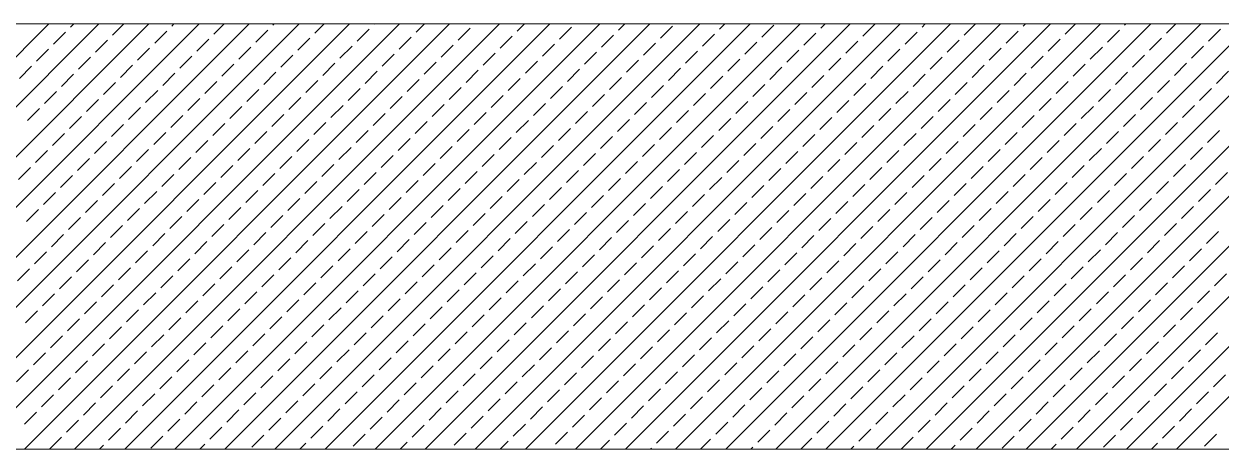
# Model space of a CAD drawing. Header units: millimetres. Extents: x -16104 to 67872, y -88009 to 12107.
# Drawn here: x 44811.5 to 44896, y 11396.1 to 11426.1 of the extents above; entities that cross this region are included whole.
import ezdxf

# ---------------------------------------------------------------- set-up
doc = ezdxf.new("R2010")
doc.units = ezdxf.units.MM
doc.layers.add('TARAMA', color=8, linetype='Continuous', lineweight=15)

msp = doc.modelspace()

# ---------------------------------------------------------------- linework, layer by layer
at = {"layer": 'TARAMA'}
for p, q in [((44511.449, 11426.088), (45575.949, 11426.088)), ((44783.24, 11396.088), (44813.24, 11426.088)), ((44786.776, 11396.088), (44816.776, 11426.088)), ((44790.311, 11396.088), (44820.311, 11426.088)), ((44793.847, 11396.088), (44823.847, 11426.088)), ((44797.382, 11396.088), (44827.382, 11426.088)), ((44800.918, 11396.088), (44830.918, 11426.088)), ((44804.453, 11396.088), (44834.453, 11426.088)), ((44807.989, 11396.088), (44837.989, 11426.088)), ((44811.524, 11396.088), (44841.524, 11426.088)), ((44814.773, 11425.855), (44815.005, 11426.088)), ((44815.06, 11396.088), (44845.06, 11426.088)), ((44817.743, 11425.29), (44818.541, 11426.088)), ((44818.595, 11396.088), (44848.595, 11426.088)), ((44821.915, 11425.926), (44822.076, 11426.088)), ((44822.131, 11396.088), (44852.131, 11426.088)), ((44824.885, 11425.36), (44825.612, 11426.088)), ((44825.667, 11396.088), (44855.667, 11426.088)), ((44829.056, 11425.997), (44829.147, 11426.088)), ((44829.202, 11396.088), (44859.202, 11426.088)), ((44832.026, 11425.431), (44832.683, 11426.088)), ((44832.738, 11396.088), (44862.738, 11426.088)), ((44836.198, 11426.067), (44836.218, 11426.088)), ((44836.273, 11396.088), (44866.273, 11426.088)), ((44839.168, 11425.502), (44839.754, 11426.088)), ((44839.809, 11396.088), (44869.809, 11426.088)), ((44843.344, 11396.088), (44873.344, 11426.088)), ((44846.31, 11425.573), (44846.825, 11426.088)), ((44846.88, 11396.088), (44876.88, 11426.088)), ((44850.415, 11396.088), (44880.415, 11426.088)), ((44853.452, 11425.643), (44853.896, 11426.088)), ((44853.951, 11396.088), (44883.951, 11426.088)), ((44857.486, 11396.088), (44887.486, 11426.088)), ((44860.593, 11425.714), (44860.967, 11426.088)), ((44861.022, 11396.088), (44891.022, 11426.088)), ((44863.563, 11425.148), (44864.412, 11425.997)), ((44864.557, 11396.088), (44894.557, 11426.088)), ((44867.735, 11425.785), (44868.038, 11426.088)), ((44868.093, 11396.088), (44898.093, 11426.088)), ((44870.705, 11425.219), (44871.554, 11426.067)), ((44871.628, 11396.088), (44901.628, 11426.088)), ((44874.877, 11425.855), (44875.109, 11426.088)), ((44875.164, 11396.088), (44905.164, 11426.088)), ((44877.847, 11425.29), (44878.645, 11426.088)), ((44878.7, 11396.088), (44908.7, 11426.088)), ((44882.019, 11425.926), (44882.18, 11426.088)), ((44882.235, 11396.088), (44912.235, 11426.088)), ((44884.989, 11425.36), (44885.716, 11426.088)), ((44885.771, 11396.088), (44915.771, 11426.088)), ((44889.161, 11425.997), (44889.251, 11426.088)), ((44889.306, 11396.088), (44919.306, 11426.088)), ((44892.13, 11425.431), (44892.787, 11426.088)), ((44892.842, 11396.088), (44922.842, 11426.088)), ((44813.571, 11424.653), (44814.419, 11425.502)), ((44820.713, 11424.724), (44821.561, 11425.573)), ((44827.854, 11424.795), (44828.703, 11425.643)), ((44834.996, 11424.865), (44835.845, 11425.714)), ((44837.966, 11424.3), (44838.815, 11425.148)), ((44842.138, 11424.936), (44842.986, 11425.785)), ((44845.108, 11424.37), (44845.956, 11425.219)), ((44849.28, 11425.007), (44850.128, 11425.855)), ((44852.25, 11424.441), (44853.098, 11425.29)), ((44856.422, 11425.078), (44857.27, 11425.926)), ((44859.391, 11424.512), (44860.24, 11425.36)), ((44866.533, 11424.583), (44867.382, 11425.431)), ((44873.675, 11424.653), (44874.523, 11425.502)), ((44880.817, 11424.724), (44881.665, 11425.573)), ((44887.958, 11424.795), (44888.807, 11425.643)), ((44895.1, 11424.865), (44895.949, 11425.714)), ((44816.541, 11424.088), (44817.389, 11424.936)), ((44819.511, 11423.522), (44820.359, 11424.37)), ((44823.682, 11424.158), (44824.531, 11425.007)), ((44826.652, 11423.593), (44827.501, 11424.441)), ((44830.824, 11424.229), (44831.673, 11425.078)), ((44833.794, 11423.663), (44834.643, 11424.512)), ((44840.936, 11423.734), (44841.784, 11424.583)), ((44848.078, 11423.805), (44848.926, 11424.653)), ((44855.219, 11423.875), (44856.068, 11424.724)), ((44862.361, 11423.946), (44863.21, 11424.795)), ((44869.503, 11424.017), (44870.352, 11424.865)), ((44876.645, 11424.088), (44877.493, 11424.936)), ((44879.615, 11423.522), (44880.463, 11424.37)), ((44883.787, 11424.158), (44884.635, 11425.007)), ((44886.756, 11423.593), (44887.605, 11424.441)), ((44890.928, 11424.229), (44891.777, 11425.078)), ((44893.898, 11423.663), (44894.747, 11424.512)), ((44812.369, 11423.451), (44813.217, 11424.3)), ((44815.339, 11422.885), (44816.187, 11423.734)), ((44822.48, 11422.956), (44823.329, 11423.805)), ((44829.622, 11423.027), (44830.471, 11423.875)), ((44836.764, 11423.098), (44837.612, 11423.946)), ((44843.906, 11423.168), (44844.754, 11424.017)), ((44851.048, 11423.239), (44851.896, 11424.088)), ((44854.017, 11422.673), (44854.866, 11423.522)), ((44858.189, 11423.31), (44859.038, 11424.158)), ((44861.159, 11422.744), (44862.008, 11423.593)), ((44865.331, 11423.38), (44866.18, 11424.229)), ((44868.301, 11422.815), (44869.149, 11423.663)), ((44872.473, 11423.451), (44873.321, 11424.3)), ((44875.443, 11422.885), (44876.291, 11423.734)), ((44882.584, 11422.956), (44883.433, 11423.805)), ((44889.726, 11423.027), (44890.575, 11423.875)), ((44811.167, 11422.249), (44812.015, 11423.098)), ((44818.308, 11422.32), (44819.157, 11423.168)), ((44825.45, 11422.391), (44826.299, 11423.239)), ((44828.42, 11421.825), (44829.269, 11422.673)), ((44832.592, 11422.461), (44833.441, 11423.31)), ((44835.562, 11421.896), (44836.41, 11422.744)), ((44839.734, 11422.532), (44840.582, 11423.38)), ((44842.704, 11421.966), (44843.552, 11422.815)), ((44846.876, 11422.603), (44847.724, 11423.451)), ((44849.845, 11422.037), (44850.694, 11422.885)), ((44856.987, 11422.108), (44857.836, 11422.956)), ((44864.129, 11422.178), (44864.978, 11423.027)), ((44871.271, 11422.249), (44872.119, 11423.098)), ((44878.413, 11422.32), (44879.261, 11423.168)), ((44885.554, 11422.391), (44886.403, 11423.239)), ((44888.524, 11421.825), (44889.373, 11422.673)), ((44892.696, 11422.461), (44893.545, 11423.31)), ((44895.666, 11421.896), (44896.514, 11422.744)), ((44814.137, 11421.683), (44814.985, 11422.532)), ((44817.106, 11421.118), (44817.955, 11421.966)), ((44821.278, 11421.754), (44822.127, 11422.603)), ((44824.248, 11421.188), (44825.097, 11422.037)), ((44831.39, 11421.259), (44832.238, 11422.108)), ((44838.532, 11421.33), (44839.38, 11422.178)), ((44845.674, 11421.401), (44846.522, 11422.249)), ((44852.815, 11421.471), (44853.664, 11422.32)), ((44859.957, 11421.542), (44860.806, 11422.391)), ((44862.927, 11420.976), (44863.775, 11421.825)), ((44867.099, 11421.613), (44867.947, 11422.461)), ((44870.069, 11421.047), (44870.917, 11421.896)), ((44874.241, 11421.683), (44875.089, 11422.532)), ((44877.21, 11421.118), (44878.059, 11421.966)), ((44881.382, 11421.754), (44882.231, 11422.603)), ((44884.352, 11421.188), (44885.201, 11422.037)), ((44891.494, 11421.259), (44892.343, 11422.108)), ((44812.934, 11420.481), (44813.783, 11421.33)), ((44820.076, 11420.552), (44820.925, 11421.401)), ((44827.218, 11420.623), (44828.067, 11421.471)), ((44834.36, 11420.693), (44835.208, 11421.542)), ((44837.33, 11420.128), (44838.178, 11420.976)), ((44841.502, 11420.764), (44842.35, 11421.613)), ((44844.471, 11420.198), (44845.32, 11421.047)), ((44848.643, 11420.835), (44849.492, 11421.683)), ((44851.613, 11420.269), (44852.462, 11421.118)), ((44855.785, 11420.906), (44856.634, 11421.754)), ((44858.755, 11420.34), (44859.604, 11421.188)), ((44865.897, 11420.411), (44866.745, 11421.259)), ((44873.039, 11420.481), (44873.887, 11421.33)), ((44880.18, 11420.552), (44881.029, 11421.401)), ((44887.322, 11420.623), (44888.171, 11421.471)), ((44894.464, 11420.693), (44895.312, 11421.542)), ((44811.732, 11419.279), (44812.581, 11420.128)), ((44815.904, 11419.916), (44816.753, 11420.764)), ((44818.874, 11419.35), (44819.723, 11420.198)), ((44823.046, 11419.986), (44823.895, 11420.835)), ((44826.016, 11419.421), (44826.864, 11420.269)), ((44830.188, 11420.057), (44831.036, 11420.906)), ((44833.158, 11419.491), (44834.006, 11420.34)), ((44840.299, 11419.562), (44841.148, 11420.411)), ((44847.441, 11419.633), (44848.29, 11420.481)), ((44854.583, 11419.704), (44855.432, 11420.552)), ((44861.725, 11419.774), (44862.573, 11420.623)), ((44868.867, 11419.845), (44869.715, 11420.693)), ((44871.836, 11419.279), (44872.685, 11420.128)), ((44876.008, 11419.916), (44876.857, 11420.764)), ((44878.978, 11419.35), (44879.827, 11420.198)), ((44883.15, 11419.986), (44883.999, 11420.835)), ((44886.12, 11419.421), (44886.969, 11420.269)), ((44890.292, 11420.057), (44891.14, 11420.906)), ((44893.262, 11419.491), (44894.11, 11420.34)), ((44814.702, 11418.714), (44815.551, 11419.562)), ((44821.844, 11418.784), (44822.693, 11419.633)), ((44828.986, 11418.855), (44829.834, 11419.704)), ((44836.128, 11418.926), (44836.976, 11419.774)), ((44843.269, 11418.996), (44844.118, 11419.845)), ((44846.239, 11418.431), (44847.088, 11419.279)), ((44850.411, 11419.067), (44851.26, 11419.916)), ((44853.381, 11418.501), (44854.229, 11419.35)), ((44857.553, 11419.138), (44858.401, 11419.986)), ((44860.523, 11418.572), (44861.371, 11419.421)), ((44864.695, 11419.209), (44865.543, 11420.057)), ((44867.665, 11418.643), (44868.513, 11419.491)), ((44874.806, 11418.714), (44875.655, 11419.562)), ((44881.948, 11418.784), (44882.797, 11419.633)), ((44889.09, 11418.855), (44889.938, 11419.704)), ((44817.672, 11418.148), (44818.521, 11418.996)), ((44820.642, 11417.582), (44821.49, 11418.431)), ((44824.814, 11418.219), (44825.662, 11419.067)), ((44827.784, 11417.653), (44828.632, 11418.501)), ((44831.956, 11418.289), (44832.804, 11419.138)), ((44834.925, 11417.724), (44835.774, 11418.572)), ((44839.097, 11418.36), (44839.946, 11419.209)), ((44842.067, 11417.794), (44842.916, 11418.643)), ((44849.209, 11417.865), (44850.058, 11418.714)), ((44856.351, 11417.936), (44857.199, 11418.784)), ((44863.493, 11418.006), (44864.341, 11418.855)), ((44870.634, 11418.077), (44871.483, 11418.926)), ((44877.776, 11418.148), (44878.625, 11418.996)), ((44880.746, 11417.582), (44881.595, 11418.431)), ((44884.918, 11418.219), (44885.766, 11419.067)), ((44887.888, 11417.653), (44888.736, 11418.501)), ((44892.06, 11418.289), (44892.908, 11419.138)), ((44895.03, 11417.724), (44895.878, 11418.572)), ((44813.5, 11417.511), (44814.349, 11418.36)), ((44816.47, 11416.946), (44817.319, 11417.794)), ((44823.612, 11417.017), (44824.46, 11417.865)), ((44830.754, 11417.087), (44831.602, 11417.936)), ((44837.895, 11417.158), (44838.744, 11418.006)), ((44845.037, 11417.229), (44845.886, 11418.077)), ((44852.179, 11417.299), (44853.027, 11418.148)), ((44855.149, 11416.734), (44855.997, 11417.582)), ((44859.321, 11417.37), (44860.169, 11418.219)), ((44862.291, 11416.804), (44863.139, 11417.653)), ((44866.462, 11417.441), (44867.311, 11418.289)), ((44869.432, 11416.875), (44870.281, 11417.724)), ((44873.604, 11417.511), (44874.453, 11418.36)), ((44876.574, 11416.946), (44877.423, 11417.794)), ((44883.716, 11417.017), (44884.564, 11417.865)), ((44890.858, 11417.087), (44891.706, 11417.936)), ((44812.298, 11416.309), (44813.147, 11417.158)), ((44819.44, 11416.38), (44820.288, 11417.229)), ((44826.582, 11416.451), (44827.43, 11417.299)), ((44829.551, 11415.885), (44830.4, 11416.734)), ((44833.723, 11416.522), (44834.572, 11417.37)), ((44836.693, 11415.956), (44837.542, 11416.804)), ((44840.865, 11416.592), (44841.714, 11417.441)), ((44843.835, 11416.027), (44844.684, 11416.875)), ((44848.007, 11416.663), (44848.855, 11417.511)), ((44850.977, 11416.097), (44851.825, 11416.946)), ((44858.119, 11416.168), (44858.967, 11417.017)), ((44865.26, 11416.239), (44866.109, 11417.087)), ((44872.402, 11416.309), (44873.251, 11417.158)), ((44879.544, 11416.38), (44880.392, 11417.229)), ((44886.686, 11416.451), (44887.534, 11417.299)), ((44889.656, 11415.885), (44890.504, 11416.734)), ((44893.827, 11416.522), (44894.676, 11417.37)), ((44811.096, 11415.107), (44811.945, 11415.956)), ((44815.268, 11415.744), (44816.116, 11416.592)), ((44818.238, 11415.178), (44819.086, 11416.027)), ((44822.41, 11415.814), (44823.258, 11416.663)), ((44825.38, 11415.249), (44826.228, 11416.097)), ((44832.521, 11415.319), (44833.37, 11416.168)), ((44839.663, 11415.39), (44840.512, 11416.239)), ((44846.805, 11415.461), (44847.653, 11416.309)), ((44853.947, 11415.532), (44854.795, 11416.38)), ((44861.088, 11415.602), (44861.937, 11416.451)), ((44864.058, 11415.037), (44864.907, 11415.885)), ((44868.23, 11415.673), (44869.079, 11416.522)), ((44871.2, 11415.107), (44872.049, 11415.956)), ((44875.372, 11415.744), (44876.221, 11416.592)), ((44878.342, 11415.178), (44879.19, 11416.027)), ((44882.514, 11415.814), (44883.362, 11416.663)), ((44885.484, 11415.249), (44886.332, 11416.097)), ((44892.625, 11415.319), (44893.474, 11416.168)), ((44814.066, 11414.542), (44814.914, 11415.39)), ((44821.208, 11414.612), (44822.056, 11415.461)), ((44828.349, 11414.683), (44829.198, 11415.532)), ((44835.491, 11414.754), (44836.34, 11415.602)), ((44838.461, 11414.188), (44839.31, 11415.037)), ((44842.633, 11414.824), (44843.481, 11415.673)), ((44845.603, 11414.259), (44846.451, 11415.107)), ((44849.775, 11414.895), (44850.623, 11415.744)), ((44852.745, 11414.33), (44853.593, 11415.178)), ((44856.916, 11414.966), (44857.765, 11415.814)), ((44859.886, 11414.4), (44860.735, 11415.249)), ((44867.028, 11414.471), (44867.877, 11415.319)), ((44874.17, 11414.542), (44875.018, 11415.39)), ((44881.312, 11414.612), (44882.16, 11415.461)), ((44888.453, 11414.683), (44889.302, 11415.532)), ((44895.595, 11414.754), (44896.444, 11415.602)), ((44812.864, 11413.34), (44813.712, 11414.188)), ((44817.036, 11413.976), (44817.884, 11414.824)), ((44820.006, 11413.41), (44820.854, 11414.259)), ((44824.177, 11414.047), (44825.026, 11414.895)), ((44827.147, 11413.481), (44827.996, 11414.33)), ((44831.319, 11414.117), (44832.168, 11414.966)), ((44834.289, 11413.552), (44835.138, 11414.4)), ((44841.431, 11413.622), (44842.279, 11414.471)), ((44848.573, 11413.693), (44849.421, 11414.542)), ((44855.714, 11413.764), (44856.563, 11414.612)), ((44862.856, 11413.835), (44863.705, 11414.683)), ((44869.998, 11413.905), (44870.847, 11414.754)), ((44872.968, 11413.34), (44873.816, 11414.188)), ((44877.14, 11413.976), (44877.988, 11414.824)), ((44880.11, 11413.41), (44880.958, 11414.259)), ((44884.282, 11414.047), (44885.13, 11414.895)), ((44887.251, 11413.481), (44888.1, 11414.33)), ((44891.423, 11414.117), (44892.272, 11414.966)), ((44894.393, 11413.552), (44895.242, 11414.4)), ((44815.834, 11412.774), (44816.682, 11413.622)), ((44822.975, 11412.845), (44823.824, 11413.693)), ((44830.117, 11412.915), (44830.966, 11413.764)), ((44837.259, 11412.986), (44838.107, 11413.835)), ((44844.401, 11413.057), (44845.249, 11413.905)), ((44847.371, 11412.491), (44848.219, 11413.34)), ((44851.542, 11413.127), (44852.391, 11413.976)), ((44854.512, 11412.562), (44855.361, 11413.41)), ((44858.684, 11413.198), (44859.533, 11414.047)), ((44861.654, 11412.632), (44862.503, 11413.481)), ((44865.826, 11413.269), (44866.675, 11414.117)), ((44868.796, 11412.703), (44869.644, 11413.552)), ((44875.938, 11412.774), (44876.786, 11413.622)), ((44883.079, 11412.845), (44883.928, 11413.693)), ((44890.221, 11412.915), (44891.07, 11413.764)), ((44811.662, 11412.137), (44812.51, 11412.986)), ((44818.803, 11412.208), (44819.652, 11413.057)), ((44821.773, 11411.642), (44822.622, 11412.491)), ((44825.945, 11412.279), (44826.794, 11413.127)), ((44828.915, 11411.713), (44829.764, 11412.562)), ((44833.087, 11412.35), (44833.936, 11413.198)), ((44836.057, 11411.784), (44836.905, 11412.632)), ((44840.229, 11412.42), (44841.077, 11413.269)), ((44843.199, 11411.855), (44844.047, 11412.703)), ((44850.34, 11411.925), (44851.189, 11412.774)), ((44857.482, 11411.996), (44858.331, 11412.845)), ((44864.624, 11412.067), (44865.472, 11412.915)), ((44871.766, 11412.137), (44872.614, 11412.986)), ((44878.908, 11412.208), (44879.756, 11413.057)), ((44881.877, 11411.642), (44882.726, 11412.491)), ((44886.049, 11412.279), (44886.898, 11413.127)), ((44889.019, 11411.713), (44889.868, 11412.562)), ((44893.191, 11412.35), (44894.04, 11413.198)), ((44814.632, 11411.572), (44815.48, 11412.42)), ((44817.601, 11411.006), (44818.45, 11411.855)), ((44824.743, 11411.077), (44825.592, 11411.925)), ((44831.885, 11411.148), (44832.733, 11411.996)), ((44839.027, 11411.218), (44839.875, 11412.067)), ((44846.168, 11411.289), (44847.017, 11412.137)), ((44853.31, 11411.36), (44854.159, 11412.208)), ((44856.28, 11410.794), (44857.129, 11411.642)), ((44860.452, 11411.43), (44861.301, 11412.279)), ((44863.422, 11410.865), (44864.27, 11411.713)), ((44867.594, 11411.501), (44868.442, 11412.35)), ((44870.564, 11410.935), (44871.412, 11411.784)), ((44874.736, 11411.572), (44875.584, 11412.42)), ((44877.705, 11411.006), (44878.554, 11411.855)), ((44884.847, 11411.077), (44885.696, 11411.925)), ((44891.989, 11411.148), (44892.838, 11411.996)), ((44813.429, 11410.37), (44814.278, 11411.218)), ((44820.571, 11410.44), (44821.42, 11411.289)), ((44827.713, 11410.511), (44828.562, 11411.36)), ((44830.683, 11409.945), (44831.531, 11410.794)), ((44834.855, 11410.582), (44835.703, 11411.43)), ((44837.825, 11410.016), (44838.673, 11410.865)), ((44841.997, 11410.653), (44842.845, 11411.501)), ((44844.966, 11410.087), (44845.815, 11410.935)), ((44849.138, 11410.723), (44849.987, 11411.572)), ((44852.108, 11410.158), (44852.957, 11411.006)), ((44859.25, 11410.228), (44860.098, 11411.077)), ((44866.392, 11410.299), (44867.24, 11411.148)), ((44873.534, 11410.37), (44874.382, 11411.218)), ((44880.675, 11410.44), (44881.524, 11411.289)), ((44887.817, 11410.511), (44888.666, 11411.36)), ((44890.787, 11409.945), (44891.635, 11410.794)), ((44894.959, 11410.582), (44895.807, 11411.43)), ((44812.227, 11409.168), (44813.076, 11410.016)), ((44816.399, 11409.804), (44817.248, 11410.653)), ((44819.369, 11409.238), (44820.218, 11410.087)), ((44823.541, 11409.875), (44824.39, 11410.723)), ((44826.511, 11409.309), (44827.359, 11410.158)), ((44833.653, 11409.38), (44834.501, 11410.228)), ((44840.794, 11409.45), (44841.643, 11410.299)), ((44847.936, 11409.521), (44848.785, 11410.37)), ((44855.078, 11409.592), (44855.927, 11410.44)), ((44862.22, 11409.663), (44863.068, 11410.511)), ((44865.19, 11409.097), (44866.038, 11409.945)), ((44869.362, 11409.733), (44870.21, 11410.582)), ((44872.331, 11409.168), (44873.18, 11410.016)), ((44876.503, 11409.804), (44877.352, 11410.653)), ((44879.473, 11409.238), (44880.322, 11410.087)), ((44883.645, 11409.875), (44884.494, 11410.723)), ((44886.615, 11409.309), (44887.464, 11410.158)), ((44893.757, 11409.38), (44894.605, 11410.228)), ((44815.197, 11408.602), (44816.046, 11409.45)), ((44822.339, 11408.673), (44823.188, 11409.521)), ((44829.481, 11408.743), (44830.329, 11409.592)), ((44836.623, 11408.814), (44837.471, 11409.663)), ((44839.592, 11408.248), (44840.441, 11409.097)), ((44843.764, 11408.885), (44844.613, 11409.733)), ((44846.734, 11408.319), (44847.583, 11409.168)), ((44850.906, 11408.955), (44851.755, 11409.804)), ((44853.876, 11408.39), (44854.724, 11409.238)), ((44858.048, 11409.026), (44858.896, 11409.875)), ((44861.018, 11408.461), (44861.866, 11409.309)), ((44868.159, 11408.531), (44869.008, 11409.38)), ((44875.301, 11408.602), (44876.15, 11409.45)), ((44882.443, 11408.673), (44883.292, 11409.521)), ((44889.585, 11408.743), (44890.433, 11409.592)), ((44811.025, 11407.966), (44811.874, 11408.814)), ((44813.995, 11407.4), (44814.844, 11408.248)), ((44818.167, 11408.036), (44819.016, 11408.885)), ((44821.137, 11407.471), (44821.985, 11408.319)), ((44825.309, 11408.107), (44826.157, 11408.955)), ((44828.279, 11407.541), (44829.127, 11408.39)), ((44832.451, 11408.178), (44833.299, 11409.026)), ((44835.42, 11407.612), (44836.269, 11408.461)), ((44842.562, 11407.683), (44843.411, 11408.531)), ((44849.704, 11407.753), (44850.553, 11408.602)), ((44856.846, 11407.824), (44857.694, 11408.673)), ((44863.988, 11407.895), (44864.836, 11408.743)), ((44871.129, 11407.966), (44871.978, 11408.814)), ((44874.099, 11407.4), (44874.948, 11408.248)), ((44878.271, 11408.036), (44879.12, 11408.885)), ((44881.241, 11407.471), (44882.089, 11408.319)), ((44885.413, 11408.107), (44886.261, 11408.955)), ((44888.383, 11407.541), (44889.231, 11408.39)), ((44892.555, 11408.178), (44893.403, 11409.026)), ((44895.525, 11407.612), (44896.373, 11408.461)), ((44816.965, 11406.834), (44817.813, 11407.683)), ((44824.107, 11406.905), (44824.955, 11407.753)), ((44831.249, 11406.976), (44832.097, 11407.824)), ((44838.39, 11407.046), (44839.239, 11407.895)), ((44845.532, 11407.117), (44846.381, 11407.966)), ((44852.674, 11407.188), (44853.522, 11408.036)), ((44855.644, 11406.622), (44856.492, 11407.471)), ((44859.816, 11407.258), (44860.664, 11408.107)), ((44862.785, 11406.693), (44863.634, 11407.541)), ((44866.957, 11407.329), (44867.806, 11408.178)), ((44869.927, 11406.763), (44870.776, 11407.612)), ((44877.069, 11406.834), (44877.918, 11407.683)), ((44884.211, 11406.905), (44885.059, 11407.753)), ((44891.353, 11406.976), (44892.201, 11407.824)), ((44812.793, 11406.198), (44813.642, 11407.046)), ((44819.935, 11406.268), (44820.783, 11407.117)), ((44827.077, 11406.339), (44827.925, 11407.188)), ((44830.046, 11405.774), (44830.895, 11406.622)), ((44834.218, 11406.41), (44835.067, 11407.258)), ((44837.188, 11405.844), (44838.037, 11406.693)), ((44841.36, 11406.481), (44842.209, 11407.329)), ((44844.33, 11405.915), (44845.179, 11406.763)), ((44848.502, 11406.551), (44849.35, 11407.4)), ((44851.472, 11405.986), (44852.32, 11406.834)), ((44858.614, 11406.056), (44859.462, 11406.905)), ((44865.755, 11406.127), (44866.604, 11406.976)), ((44872.897, 11406.198), (44873.746, 11407.046)), ((44880.039, 11406.268), (44880.887, 11407.117)), ((44887.181, 11406.339), (44888.029, 11407.188)), ((44890.151, 11405.774), (44890.999, 11406.622)), ((44894.322, 11406.41), (44895.171, 11407.258)), ((44811.591, 11404.996), (44812.439, 11405.844)), ((44815.763, 11405.632), (44816.611, 11406.481)), ((44818.733, 11405.066), (44819.581, 11405.915)), ((44822.905, 11405.703), (44823.753, 11406.551)), ((44825.875, 11405.137), (44826.723, 11405.986)), ((44833.016, 11405.208), (44833.865, 11406.056)), ((44840.158, 11405.279), (44841.007, 11406.127)), ((44847.3, 11405.349), (44848.148, 11406.198)), ((44854.442, 11405.42), (44855.29, 11406.268)), ((44861.583, 11405.491), (44862.432, 11406.339)), ((44864.553, 11404.925), (44865.402, 11405.774)), ((44868.725, 11405.561), (44869.574, 11406.41)), ((44871.695, 11404.996), (44872.544, 11405.844)), ((44875.867, 11405.632), (44876.715, 11406.481)), ((44878.837, 11405.066), (44879.685, 11405.915)), ((44883.009, 11405.703), (44883.857, 11406.551)), ((44885.979, 11405.137), (44886.827, 11405.986)), ((44893.12, 11405.208), (44893.969, 11406.056)), ((44814.561, 11404.43), (44815.409, 11405.279)), ((44821.703, 11404.501), (44822.551, 11405.349)), ((44828.844, 11404.571), (44829.693, 11405.42)), ((44835.986, 11404.642), (44836.835, 11405.491)), ((44838.956, 11404.076), (44839.805, 11404.925)), ((44843.128, 11404.713), (44843.976, 11405.561)), ((44846.098, 11404.147), (44846.946, 11404.996)), ((44850.27, 11404.784), (44851.118, 11405.632)), ((44853.24, 11404.218), (44854.088, 11405.066)), ((44857.411, 11404.854), (44858.26, 11405.703)), ((44860.381, 11404.289), (44861.23, 11405.137)), ((44867.523, 11404.359), (44868.372, 11405.208)), ((44874.665, 11404.43), (44875.513, 11405.279)), ((44881.807, 11404.501), (44882.655, 11405.349)), ((44888.948, 11404.571), (44889.797, 11405.42)), ((44813.359, 11403.228), (44814.207, 11404.076)), ((44817.531, 11403.864), (44818.379, 11404.713)), ((44820.5, 11403.299), (44821.349, 11404.147)), ((44824.672, 11403.935), (44825.521, 11404.784)), ((44827.642, 11403.369), (44828.491, 11404.218)), ((44831.814, 11404.006), (44832.663, 11404.854)), ((44834.784, 11403.44), (44835.633, 11404.289)), ((44841.926, 11403.511), (44842.774, 11404.359)), ((44849.068, 11403.581), (44849.916, 11404.43)), ((44856.209, 11403.652), (44857.058, 11404.501)), ((44863.351, 11403.723), (44864.2, 11404.571)), ((44870.493, 11403.794), (44871.341, 11404.642)), ((44873.463, 11403.228), (44874.311, 11404.076)), ((44877.635, 11403.864), (44878.483, 11404.713)), ((44880.605, 11403.299), (44881.453, 11404.147)), ((44884.777, 11403.935), (44885.625, 11404.784)), ((44887.746, 11403.369), (44888.595, 11404.218)), ((44891.918, 11404.006), (44892.767, 11404.854)), ((44894.888, 11403.44), (44895.737, 11404.289)), ((44816.329, 11402.662), (44817.177, 11403.511)), ((44823.47, 11402.733), (44824.319, 11403.581)), ((44830.612, 11402.804), (44831.461, 11403.652)), ((44837.754, 11402.874), (44838.602, 11403.723)), ((44844.896, 11402.945), (44845.744, 11403.794)), ((44847.866, 11402.379), (44848.714, 11403.228)), ((44852.037, 11403.016), (44852.886, 11403.864)), ((44855.007, 11402.45), (44855.856, 11403.299)), ((44859.179, 11403.087), (44860.028, 11403.935)), ((44862.149, 11402.521), (44862.998, 11403.369)), ((44866.321, 11403.157), (44867.17, 11404.006)), ((44869.291, 11402.592), (44870.139, 11403.44)), ((44876.433, 11402.662), (44877.281, 11403.511)), ((44883.574, 11402.733), (44884.423, 11403.581)), ((44890.716, 11402.804), (44891.565, 11403.652)), ((44812.157, 11402.026), (44813.005, 11402.874)), ((44819.298, 11402.097), (44820.147, 11402.945)), ((44822.268, 11401.531), (44823.117, 11402.379)), ((44826.44, 11402.167), (44827.289, 11403.016)), ((44829.41, 11401.602), (44830.259, 11402.45)), ((44833.582, 11402.238), (44834.431, 11403.087)), ((44836.552, 11401.672), (44837.4, 11402.521)), ((44840.724, 11402.309), (44841.572, 11403.157)), ((44843.694, 11401.743), (44844.542, 11402.592)), ((44850.835, 11401.814), (44851.684, 11402.662)), ((44857.977, 11401.884), (44858.826, 11402.733)), ((44865.119, 11401.955), (44865.967, 11402.804)), ((44872.261, 11402.026), (44873.109, 11402.874)), ((44879.402, 11402.097), (44880.251, 11402.945)), ((44882.372, 11401.531), (44883.221, 11402.379)), ((44886.544, 11402.167), (44887.393, 11403.016)), ((44889.514, 11401.602), (44890.363, 11402.45)), ((44893.686, 11402.238), (44894.535, 11403.087)), ((44810.955, 11400.824), (44811.803, 11401.672)), ((44815.126, 11401.46), (44815.975, 11402.309)), ((44818.096, 11400.894), (44818.945, 11401.743)), ((44825.238, 11400.965), (44826.087, 11401.814)), ((44832.38, 11401.036), (44833.228, 11401.884)), ((44839.522, 11401.107), (44840.37, 11401.955)), ((44846.663, 11401.177), (44847.512, 11402.026)), ((44853.805, 11401.248), (44854.654, 11402.097)), ((44856.775, 11400.682), (44857.624, 11401.531)), ((44860.947, 11401.319), (44861.796, 11402.167)), ((44863.917, 11400.753), (44864.765, 11401.602)), ((44868.089, 11401.389), (44868.937, 11402.238)), ((44871.059, 11400.824), (44871.907, 11401.672)), ((44875.231, 11401.46), (44876.079, 11402.309)), ((44878.2, 11400.894), (44879.049, 11401.743)), ((44885.342, 11400.965), (44886.191, 11401.814)), ((44892.484, 11401.036), (44893.332, 11401.884)), ((44813.924, 11400.258), (44814.773, 11401.107)), ((44821.066, 11400.329), (44821.915, 11401.177)), ((44828.208, 11400.399), (44829.056, 11401.248)), ((44831.178, 11399.834), (44832.026, 11400.682)), ((44835.35, 11400.47), (44836.198, 11401.319)), ((44838.32, 11399.905), (44839.168, 11400.753)), ((44842.492, 11400.541), (44843.34, 11401.389)), ((44845.461, 11399.975), (44846.31, 11400.824)), ((44849.633, 11400.612), (44850.482, 11401.46)), ((44852.603, 11400.046), (44853.452, 11400.894)), ((44859.745, 11400.117), (44860.593, 11400.965)), ((44866.887, 11400.187), (44867.735, 11401.036)), ((44874.028, 11400.258), (44874.877, 11401.107)), ((44881.17, 11400.329), (44882.019, 11401.177)), ((44888.312, 11400.399), (44889.161, 11401.248)), ((44891.282, 11399.834), (44892.13, 11400.682)), ((44895.454, 11400.47), (44896.302, 11401.319)), ((44812.722, 11399.056), (44813.571, 11399.905)), ((44816.894, 11399.692), (44817.743, 11400.541)), ((44819.864, 11399.127), (44820.713, 11399.975)), ((44824.036, 11399.763), (44824.885, 11400.612)), ((44827.006, 11399.197), (44827.854, 11400.046)), ((44834.148, 11399.268), (44834.996, 11400.117)), ((44841.289, 11399.339), (44842.138, 11400.187)), ((44848.431, 11399.41), (44849.28, 11400.258)), ((44855.573, 11399.48), (44856.422, 11400.329)), ((44862.715, 11399.551), (44863.563, 11400.399)), ((44865.685, 11398.985), (44866.533, 11399.834)), ((44869.857, 11399.622), (44870.705, 11400.47)), ((44872.826, 11399.056), (44873.675, 11399.905)), ((44876.998, 11399.692), (44877.847, 11400.541)), ((44879.968, 11399.127), (44880.817, 11399.975)), ((44884.14, 11399.763), (44884.989, 11400.612)), ((44887.11, 11399.197), (44887.958, 11400.046)), ((44894.252, 11399.268), (44895.1, 11400.117)), ((44815.692, 11398.49), (44816.541, 11399.339)), ((44822.834, 11398.561), (44823.682, 11399.41)), ((44829.976, 11398.632), (44830.824, 11399.48)), ((44837.118, 11398.702), (44837.966, 11399.551)), ((44840.087, 11398.137), (44840.936, 11398.985)), ((44844.259, 11398.773), (44845.108, 11399.622)), ((44847.229, 11398.207), (44848.078, 11399.056)), ((44851.401, 11398.844), (44852.25, 11399.692)), ((44854.371, 11398.278), (44855.219, 11399.127)), ((44858.543, 11398.915), (44859.391, 11399.763)), ((44861.513, 11398.349), (44862.361, 11399.197)), ((44868.654, 11398.42), (44869.503, 11399.268)), ((44875.796, 11398.49), (44876.645, 11399.339)), ((44882.938, 11398.561), (44883.787, 11399.41)), ((44890.08, 11398.632), (44890.928, 11399.48)), ((44811.52, 11397.854), (44812.369, 11398.702)), ((44814.49, 11397.288), (44815.339, 11398.137)), ((44818.662, 11397.925), (44819.511, 11398.773)), ((44821.632, 11397.359), (44822.48, 11398.207)), ((44825.804, 11397.995), (44826.652, 11398.844)), ((44828.774, 11397.43), (44829.622, 11398.278)), ((44832.946, 11398.066), (44833.794, 11398.915)), ((44835.915, 11397.5), (44836.764, 11398.349)), ((44843.057, 11397.571), (44843.906, 11398.42)), ((44850.199, 11397.642), (44851.048, 11398.49)), ((44857.341, 11397.712), (44858.189, 11398.561)), ((44864.483, 11397.783), (44865.331, 11398.632)), ((44871.624, 11397.854), (44872.473, 11398.702)), ((44874.594, 11397.288), (44875.443, 11398.137)), ((44878.766, 11397.925), (44879.615, 11398.773)), ((44881.736, 11397.359), (44882.584, 11398.207)), ((44885.908, 11397.995), (44886.756, 11398.844)), ((44888.878, 11397.43), (44889.726, 11398.278)), ((44893.05, 11398.066), (44893.898, 11398.915)), ((44817.46, 11396.723), (44818.308, 11397.571)), ((44824.602, 11396.793), (44825.45, 11397.642)), ((44831.743, 11396.864), (44832.592, 11397.712)), ((44838.885, 11396.935), (44839.734, 11397.783)), ((44846.027, 11397.005), (44846.876, 11397.854)), ((44848.997, 11396.44), (44849.845, 11397.288)), ((44853.169, 11397.076), (44854.017, 11397.925)), ((44856.139, 11396.51), (44856.987, 11397.359)), ((44860.311, 11397.147), (44861.159, 11397.995)), ((44863.28, 11396.581), (44864.129, 11397.43)), ((44867.452, 11397.218), (44868.301, 11398.066)), ((44870.422, 11396.652), (44871.271, 11397.5)), ((44877.564, 11396.723), (44878.413, 11397.571)), ((44884.706, 11396.793), (44885.554, 11397.642)), ((44891.848, 11396.864), (44892.696, 11397.712)), ((44813.289, 11396.088), (44814.137, 11396.935)), ((44820.43, 11396.157), (44821.278, 11397.005)), ((44823.896, 11396.088), (44824.248, 11396.44)), ((44827.572, 11396.228), (44828.42, 11397.076)), ((44830.967, 11396.088), (44831.39, 11396.51)), ((44834.713, 11396.298), (44835.562, 11397.147)), ((44838.038, 11396.088), (44838.532, 11396.581)), ((44841.855, 11396.369), (44842.704, 11397.218)), ((44845.109, 11396.088), (44845.674, 11396.652)), ((44852.18, 11396.088), (44852.815, 11396.723)), ((44859.251, 11396.088), (44859.957, 11396.793)), ((44866.322, 11396.088), (44867.099, 11396.864)), ((44873.393, 11396.088), (44874.241, 11396.935)), ((44880.534, 11396.157), (44881.382, 11397.005)), ((44884, 11396.088), (44884.352, 11396.44)), ((44887.676, 11396.228), (44888.524, 11397.076)), ((44891.071, 11396.088), (44891.494, 11396.51)), ((44894.817, 11396.298), (44895.666, 11397.147)), ((44511.449, 11396.088), (45575.949, 11396.088)), ((44816.825, 11396.088), (44817.106, 11396.369)), ((44855.716, 11396.088), (44855.785, 11396.157)), ((44862.787, 11396.088), (44862.927, 11396.228)), ((44869.858, 11396.088), (44870.069, 11396.298)), ((44876.929, 11396.088), (44877.21, 11396.369))]:
    msp.add_line(p, q, dxfattribs=at)

doc.saveas('drawing.dxf')
